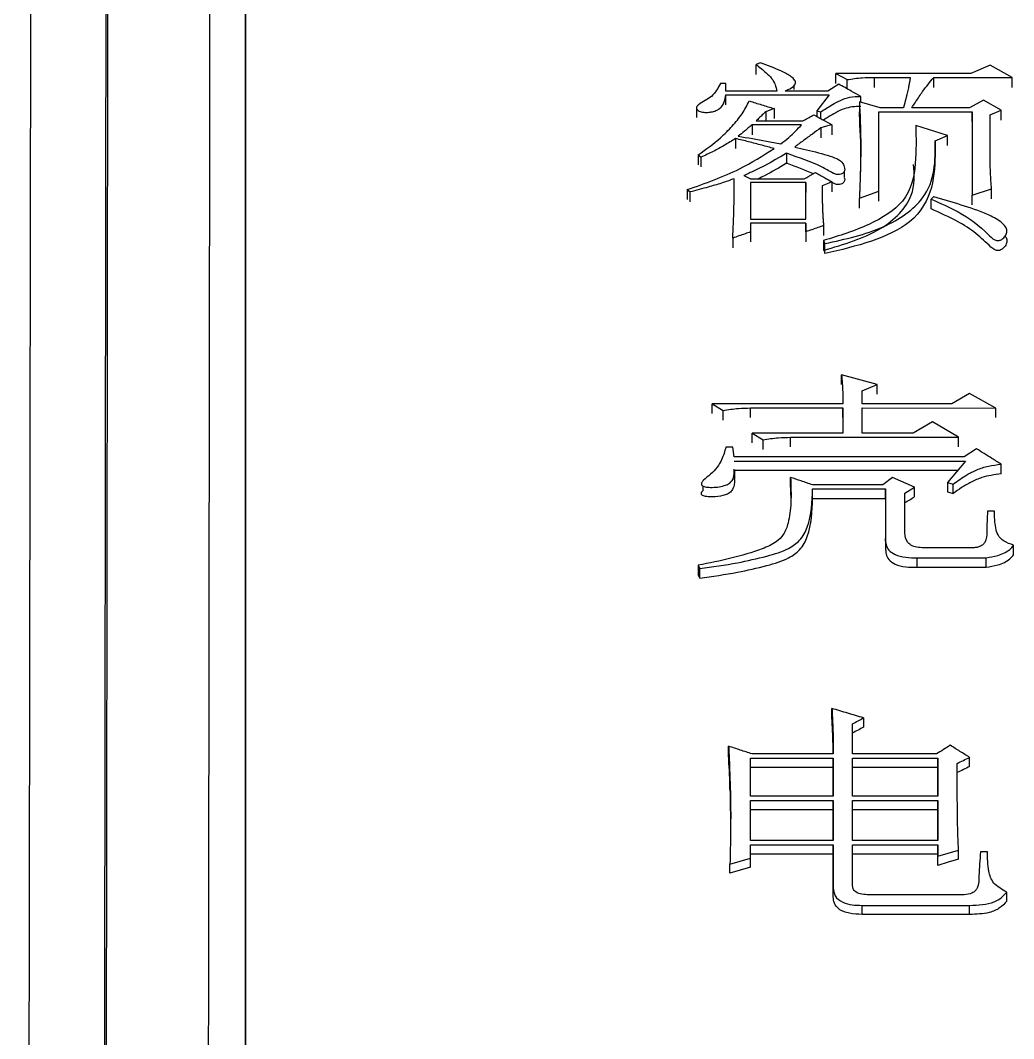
# Model space of a CAD drawing. Header units: millimetres. Extents: x 1890 to 4327, y 775 to 2498.
# Drawn here: x 2441.79 to 2449.59, y 2265.04 to 2273.04 of the extents above; entities that cross this region are included whole.
import ezdxf

# ---------------------------------------------------------------- set-up
doc = ezdxf.new("R2010")
doc.units = ezdxf.units.MM

msp = doc.modelspace()

# ---------------------------------------------------------------- linework, layer by layer
at = {"color": 7, "linetype": 'Continuous', "lineweight": 25}
for p, q in [((2447.6021, 2272.7079), (2447.5696, 2272.696)), ((2447.5696, 2272.6171), (2447.5696, 2272.696)), ((2449.4086, 2272.69), (2449.2571, 2272.6245)), ((2449.5816, 2272.5946), (2449.4086, 2272.69)), ((2448.197, 2272.6245), (2448.2836, 2272.5767)), ((2449.2571, 2272.6245), (2448.197, 2272.6245)), ((2448.197, 2272.5457), (2448.197, 2272.6245)), ((2447.3316, 2272.5468), (2447.2884, 2272.5468)), ((2447.3316, 2272.487), (2447.3316, 2272.5468)), ((2447.8681, 2272.5772), (2447.8681, 2272.5791)), ((2447.8681, 2272.4999), (2447.8681, 2272.5348)), ((2448.2187, 2272.5408), (2448.1321, 2272.487)), ((2448.2836, 2272.5049), (2448.2836, 2272.5767)), ((2448.4999, 2272.5946), (2448.7812, 2272.5946)), ((2448.4999, 2272.5159), (2448.4999, 2272.5946)), ((2448.9651, 2272.5946), (2449.5816, 2272.5946)), ((2449.5816, 2272.5158), (2449.5816, 2272.5946)), ((2447.7319, 2272.487), (2447.3316, 2272.487)), ((2447.3316, 2272.3784), (2447.3316, 2272.457)), ((2448.1321, 2272.487), (2447.7968, 2272.487)), ((2448.1429, 2272.457), (2448.0456, 2272.331)), ((2448.3809, 2272.403), (2448.3809, 2272.324)), ((2448.5432, 2272.355), (2448.3809, 2272.403)), ((2448.3918, 2272.3998), (2448.3918, 2272.445)), ((2449.3545, 2272.415), (2449.2463, 2272.355)), ((2449.4951, 2272.3369), (2449.3545, 2272.415)), ((2447.1006, 2272.3571), (2447.1006, 2272.2782)), ((2447.6453, 2272.3249), (2447.6453, 2272.2527)), ((2447.7103, 2272.349), (2447.7103, 2272.2705)), ((2448.0456, 2272.331), (2448.0456, 2272.2888)), ((2448.0456, 2272.331), (2448.0781, 2272.3249)), ((2448.3863, 2272.1592), (2448.3809, 2272.324)), ((2448.5324, 2272.3249), (2449.2679, 2272.3249)), ((2448.5324, 2271.7002), (2448.5324, 2272.3249)), ((2448.7271, 2272.355), (2448.5432, 2272.355)), ((2449.2463, 2272.355), (2448.792, 2272.355)), ((2449.2679, 2272.3249), (2449.268, 2271.6696)), ((2449.2679, 2272.2465), (2449.2679, 2272.3249)), ((2449.4086, 2272.3008), (2449.4951, 2272.3369)), ((2449.4086, 2271.9318), (2449.4086, 2272.3008)), ((2449.4951, 2272.2585), (2449.4951, 2272.3369)), ((2447.9266, 2272.2225), (2447.5372, 2272.2225)), ((2447.5372, 2272.2225), (2447.5372, 2272.1442)), ((2447.5696, 2272.2527), (2447.9374, 2272.2527)), ((2448.1646, 2272.2225), (2448.1646, 2272.1442)), ((2449.0732, 2272.138), (2448.8244, 2272.2165)), ((2448.078, 2272.1984), (2448.078, 2272.1201)), ((2448.9759, 2272.0956), (2449.0732, 2272.138)), ((2449.0732, 2272.0598), (2449.0732, 2272.138)), ((2447.4074, 2272.1138), (2447.4074, 2272.0356)), ((2448.9759, 2272.0956), (2448.9759, 2272.0175)), ((2447.1153, 2271.9866), (2447.1369, 2271.9683)), ((2447.1369, 2271.8903), (2447.1369, 2271.9683)), ((2448.2628, 2271.8094), (2448.2628, 2271.8573)), ((2447.5264, 2271.7979), (2447.9482, 2271.7979)), ((2447.5264, 2271.7674), (2447.5264, 2271.4794)), ((2447.9591, 2271.7674), (2447.5264, 2271.7674)), ((2447.9591, 2271.4794), (2447.9591, 2271.7674)), ((2447.9591, 2271.7674), (2447.9591, 2271.6896)), ((2448.1646, 2271.7735), (2448.1646, 2271.6957)), ((2447.0287, 2271.7124), (2447.0504, 2271.6941)), ((2447.0287, 2271.7124), (2447.0287, 2271.6343)), ((2447.0504, 2271.6164), (2447.0504, 2271.6941)), ((2447.3965, 2271.7066), (2447.3966, 2271.7197)), ((2447.9591, 2271.4794), (2447.9591, 2271.6892)), ((2448.3809, 2271.6451), (2448.5324, 2271.7002)), ((2448.5324, 2271.6224), (2448.5324, 2271.7002)), ((2449.2679, 2271.5919), (2449.268, 2271.6696)), ((2449.268, 2271.6696), (2449.4194, 2271.7185)), ((2449.4194, 2271.6408), (2449.4194, 2271.7185)), ((2448.3809, 2271.5674), (2448.3809, 2271.6451)), ((2448.9434, 2271.5609), (2448.9434, 2271.6389)), ((2447.5264, 2271.4794), (2447.9591, 2271.4794)), ((2447.9591, 2271.4486), (2447.5264, 2271.4486)), ((2447.5264, 2271.4486), (2447.5264, 2271.3808)), ((2447.9591, 2271.3808), (2447.9591, 2271.4486)), ((2447.9591, 2271.4486), (2447.9591, 2271.3712)), ((2448.0997, 2271.4301), (2448.0997, 2271.3527)), ((2449.5253, 2271.4234), (2449.5253, 2271.4256)), ((2447.3857, 2271.3315), (2447.3857, 2271.2542)), ((2447.5264, 2271.3808), (2447.5264, 2271.3035)), ((2447.9591, 2271.3808), (2447.9591, 2271.3035)), ((2449.5253, 2271.3478), (2449.5253, 2271.3489)), ((2448.1105, 2271.211), (2448.1105, 2271.2882)), ((2448.5216, 2270.1817), (2448.2403, 2270.2578)), ((2448.2403, 2270.1817), (2448.2403, 2270.2578)), ((2448.4026, 2270.1309), (2448.5216, 2270.1817)), ((2448.4026, 2270.029), (2448.4026, 2270.1309)), ((2448.5216, 2270.1057), (2448.5216, 2270.1817)), ((2449.2463, 2270.1118), (2449.1057, 2270.029)), ((2449.4519, 2269.9971), (2449.2463, 2270.1118)), ((2447.2235, 2270.029), (2447.31, 2269.978)), ((2448.2511, 2270.029), (2447.2235, 2270.029)), ((2447.31, 2269.9022), (2447.31, 2269.978)), ((2447.5264, 2269.9972), (2448.2511, 2269.9972)), ((2447.5264, 2269.9213), (2447.5264, 2269.9972)), ((2448.2511, 2269.9972), (2448.2511, 2269.799)), ((2448.2511, 2269.9214), (2448.2511, 2269.9972)), ((2449.1057, 2270.029), (2448.4026, 2270.029)), ((2448.4026, 2269.9972), (2449.4519, 2269.9971)), ((2448.4026, 2269.799), (2448.4026, 2269.9972)), ((2449.4519, 2269.9213), (2449.4519, 2269.9971)), ((2448.9543, 2269.8886), (2448.8028, 2269.799)), ((2449.1598, 2269.7669), (2448.9543, 2269.8886)), ((2447.5372, 2269.799), (2447.6237, 2269.7477)), ((2448.2511, 2269.799), (2447.5372, 2269.799)), ((2447.6237, 2269.6722), (2447.6237, 2269.7477)), ((2447.8401, 2269.6914), (2447.8401, 2269.767)), ((2447.8401, 2269.767), (2449.1598, 2269.7669)), ((2448.8028, 2269.799), (2448.4026, 2269.799)), ((2449.1598, 2269.6914), (2449.1598, 2269.7669)), ((2447.3858, 2269.69), (2447.3317, 2269.69)), ((2447.3966, 2269.6128), (2447.3858, 2269.69)), ((2449.3004, 2269.6771), (2449.2031, 2269.6128)), ((2449.2031, 2269.6128), (2447.3966, 2269.6128)), ((2447.3966, 2269.5806), (2449.2139, 2269.5806)), ((2449.2139, 2269.5806), (2449.0733, 2269.4129)), ((2449.1507, 2269.5053), (2447.3966, 2269.5053)), ((2447.4012, 2269.4376), (2447.4012, 2269.5133)), ((2449.4952, 2269.4795), (2449.4952, 2269.5548)), ((2447.1498, 2269.4233), (2447.1498, 2269.4217)), ((2447.8401, 2269.3765), (2447.8401, 2269.4517)), ((2448.6406, 2269.4517), (2448.5648, 2269.3935)), ((2448.8136, 2269.3741), (2448.6406, 2269.4517)), ((2449.0733, 2269.4129), (2449.1165, 2269.4)), ((2449.0733, 2269.4129), (2449.0733, 2269.3378)), ((2447.1498, 2269.3857), (2447.1498, 2269.3476)), ((2447.8401, 2269.3765), (2447.8415, 2269.2452)), ((2448.0131, 2269.2861), (2448.0131, 2269.3612)), ((2448.0131, 2269.3612), (2448.5865, 2269.3612)), ((2448.5648, 2269.3935), (2448.0132, 2269.3935)), ((2448.0137, 2269.2562), (2448.0137, 2269.3317)), ((2448.5865, 2269.3612), (2448.5865, 2268.9712)), ((2448.5865, 2269.2861), (2448.5865, 2269.3612)), ((2448.7379, 2269.3288), (2448.8136, 2269.3741)), ((2448.8136, 2269.299), (2448.8136, 2269.3741)), ((2449.0733, 2269.3378), (2449.1165, 2269.3249)), ((2449.1165, 2269.3249), (2449.1165, 2269.4)), ((2448.0131, 2269.2861), (2448.5865, 2269.2861)), ((2448.5865, 2269.2861), (2448.5865, 2268.8967)), ((2448.7379, 2269.0169), (2448.7379, 2269.3288)), ((2449.4411, 2269.1861), (2449.387, 2269.1861)), ((2448.5865, 2268.9513), (2448.5865, 2268.9712)), ((2448.5865, 2268.9543), (2448.5865, 2268.8796)), ((2449.268, 2268.8994), (2448.9002, 2268.8994)), ((2449.5925, 2268.8445), (2449.5925, 2268.919)), ((2448.8353, 2268.8209), (2449.3762, 2268.8209)), ((2448.8353, 2268.7465), (2448.8353, 2268.8209)), ((2449.3762, 2268.7465), (2449.3762, 2268.8209)), ((2447.1153, 2268.7619), (2447.1261, 2268.7357)), ((2447.1261, 2268.6615), (2447.1261, 2268.7357)), ((2448.8353, 2268.7465), (2449.3762, 2268.7465)), ((2447.1261, 2268.6615), (2447.1153, 2268.6877)), ((2448.1646, 2267.564), (2448.1646, 2267.6368)), ((2448.3269, 2267.2798), (2448.3269, 2267.5159)), ((2448.4134, 2267.5629), (2448.4134, 2267.4902)), ((2447.3533, 2267.2682), (2447.3533, 2267.3406)), ((2448.1754, 2267.2798), (2447.5372, 2267.2798)), ((2448.9867, 2267.2798), (2448.3269, 2267.2798)), ((2449.2464, 2267.1805), (2449.2464, 2267.2528)), ((2447.5264, 2267.246), (2448.1754, 2267.246)), ((2447.5264, 2266.9475), (2447.5264, 2267.246)), ((2448.1754, 2267.1737), (2447.5264, 2267.1737)), ((2448.1754, 2267.246), (2448.1754, 2266.9475)), ((2448.1754, 2267.1737), (2448.1754, 2267.246)), ((2448.1754, 2266.9475), (2448.1754, 2267.1737)), ((2448.3269, 2267.246), (2448.9976, 2267.246)), ((2448.3269, 2266.9475), (2448.3269, 2267.246)), ((2448.9976, 2267.1737), (2448.3269, 2267.1737)), ((2448.9976, 2267.246), (2448.9976, 2266.9475)), ((2448.9976, 2267.1737), (2448.9976, 2267.246)), ((2448.9976, 2266.9475), (2448.9976, 2267.1737)), ((2447.3651, 2266.9889), (2447.3689, 2266.6711)), ((2448.1754, 2266.9475), (2447.5264, 2266.9475)), ((2448.9976, 2266.9475), (2448.3269, 2266.9475)), ((2447.5264, 2266.9135), (2448.1754, 2266.9135)), ((2447.5264, 2266.5994), (2447.5264, 2266.9135)), ((2448.1754, 2266.9135), (2448.1754, 2266.5994)), ((2448.1754, 2266.8416), (2448.1754, 2266.9135)), ((2448.3269, 2266.9135), (2448.9976, 2266.9135)), ((2448.3269, 2266.5994), (2448.3269, 2266.9135)), ((2448.9976, 2266.9135), (2448.9976, 2266.5994)), ((2448.9976, 2266.8416), (2448.9976, 2266.9135)), ((2448.1754, 2266.8416), (2447.5264, 2266.8416)), ((2448.1754, 2266.5994), (2448.1754, 2266.8416)), ((2448.9976, 2266.8416), (2448.3269, 2266.8416)), ((2448.9976, 2266.5994), (2448.9976, 2266.8416)), ((2448.1754, 2266.5994), (2447.5264, 2266.5994)), ((2447.5264, 2266.5651), (2448.1754, 2266.5651)), ((2447.5264, 2266.4622), (2447.5264, 2266.5651)), ((2448.1754, 2266.5651), (2448.1754, 2266.2282)), ((2448.1754, 2266.4937), (2448.1754, 2266.5651)), ((2448.9976, 2266.5994), (2448.3269, 2266.5994)), ((2448.3269, 2266.5651), (2448.9976, 2266.5651)), ((2448.3269, 2266.2489), (2448.3269, 2266.5651)), ((2448.9976, 2266.5651), (2448.9976, 2266.4759)), ((2448.9976, 2266.4937), (2448.9976, 2266.5651)), ((2448.1754, 2266.4937), (2447.5264, 2266.4937)), ((2447.5264, 2266.3909), (2447.5264, 2266.4622)), ((2448.1754, 2266.1572), (2448.1754, 2266.4937)), ((2448.9976, 2266.4937), (2448.3269, 2266.4937)), ((2448.9976, 2266.4046), (2448.9976, 2266.4937)), ((2448.9976, 2266.4046), (2448.9976, 2266.4759)), ((2449.1598, 2266.4526), (2449.1598, 2266.524)), ((2449.387, 2266.5103), (2449.3329, 2266.5103)), ((2447.3641, 2266.3429), (2447.3641, 2266.4141)), ((2448.1754, 2266.1572), (2448.1754, 2266.2282)), ((2449.2033, 2266.173), (2448.4567, 2266.173)), ((2449.5384, 2266.1228), (2449.5384, 2266.1937)), ((2448.4026, 2266.0193), (2448.4026, 2266.0901)), ((2448.4026, 2266.0901), (2449.2464, 2266.0901)), ((2449.2464, 2266.0193), (2449.2464, 2266.0901)), ((2449.2464, 2266.0193), (2448.4026, 2266.0193))]:
    msp.add_line(p, q, dxfattribs=at)
at = {"color": 7, "linetype": 'Continuous', "lineweight": 25, "flags": 128}
for points in [[(2448.9651, 2272.5159), (2448.9651, 2272.543), (2448.9651, 2272.5688), (2448.9651, 2272.5946)], [(2447.3316, 2272.457), (2447.7373, 2272.457), (2448.1429, 2272.457)], [(2447.7103, 2272.349), (2447.6778, 2272.337), (2447.6453, 2272.3249)], [(2448.1646, 2272.2225), (2448.1213, 2272.2105), (2448.078, 2272.1984)], [(2447.1153, 2271.9866), (2447.1153, 2271.9579), (2447.1153, 2271.933), (2447.1153, 2271.9085)], [(2447.8077, 2271.9987), (2447.8077, 2271.9758), (2447.8077, 2271.9528), (2447.8077, 2271.9202)], [(2447.4723, 2271.8223), (2447.4993, 2271.8101), (2447.5264, 2271.7979)], [(2448.1646, 2271.7735), (2448.1267, 2271.7582), (2448.0889, 2271.743)], [(2448.965, 2271.6573), (2448.9542, 2271.6481), (2448.9434, 2271.6389)], [(2448.0997, 2271.3129), (2448.0997, 2271.2814), (2448.0997, 2271.2584), (2448.0997, 2271.2357)], [(2447.2235, 2269.9532), (2447.2235, 2269.9721), (2447.2235, 2269.9911), (2447.2235, 2270.029)], [(2447.5372, 2269.7234), (2447.5372, 2269.7423), (2447.5372, 2269.7612), (2447.5372, 2269.799)], [(2447.1153, 2268.7619), (2447.1153, 2268.7313), (2447.1153, 2268.7095), (2447.1153, 2268.6877)], [(2447.3641, 2266.4141), (2447.4453, 2266.4382), (2447.5264, 2266.4622)], [(2448.9976, 2266.4759), (2449.0787, 2266.5), (2449.1598, 2266.524)], [(2449.1598, 2266.4526), (2449.0787, 2266.4286), (2448.9976, 2266.4046)], [(2447.5264, 2266.3909), (2447.4453, 2266.3669), (2447.3641, 2266.3429)]]:
    msp.add_lwpolyline(points, dxfattribs=at)
at = {"color": 7, "linetype": 'Continuous', "lineweight": 25}
for points, knots in [([(2443.5579, 2287.5188), (2443.5579, 2287.4148), (2443.558, 2286.894), (2443.558, 2285.5271), (2443.5581, 2283.3673), (2443.5582, 2280.7488), (2443.5582, 2278.2863), (2443.5582, 2274.7785), (2443.5583, 2271.6355), (2443.5583, 2267.3204), (2443.5583, 2262.6334), (2443.5584, 2257.5012), (2443.5584, 2252.0776), (2443.5585, 2247.5189), (2443.5585, 2241.5965), (2443.5586, 2236.6907), (2443.5587, 2230.0117), (2443.5588, 2225.719), (2443.5588, 2222.7178)], [0, 0, 0, 0, 0.020124, 0.100733, 0.181328, 0.221587, 0.302184, 0.342442, 0.423039, 0.463298, 0.543894, 0.624491, 0.664749, 0.745346, 0.785604, 0.8662, 0.906458, 1, 1, 1, 1]), ([(2443.5584, 2256.4288), (2443.5584, 2257.6135), (2443.5584, 2259.867), (2443.5583, 2263.9073), (2443.5583, 2267.6149), (2443.5582, 2271.8496), (2443.5582, 2274.9235), (2443.5582, 2278.3357), (2443.5581, 2281.3131), (2443.5581, 2283.6566), (2443.558, 2285.597), (2443.5579, 2286.3307), (2443.5579, 2286.8275)], [0, 0, 0, 0, 0.072858, 0.13859, 0.270184, 0.335916, 0.467513, 0.533245, 0.664841, 0.796434, 0.862166, 1, 1, 1, 1]), ([(2441.8893, 2286.5708), (2441.8894, 2286.5991), (2441.8897, 2286.6876), (2441.8884, 2285.7012), (2441.8854, 2283.6883), (2441.8808, 2280.6257), (2441.8756, 2277.2374), (2441.8705, 2273.9), (2441.8658, 2270.8303), (2441.8603, 2267.187), (2441.8537, 2262.9162), (2441.8465, 2258.2705), (2441.8388, 2253.3237), (2441.8306, 2248.1533), (2441.8216, 2242.469), (2441.8117, 2236.272), (2441.801, 2229.5882), (2441.7935, 2224.8974), (2441.7896, 2222.5034)], [0, 0, 0, 0, 0.039342, 0.122943, 0.206183, 0.289063, 0.371582, 0.416612, 0.465601, 0.518547, 0.575452, 0.636313, 0.690059, 0.746552, 0.805793, 0.867782, 0.932518, 1, 1, 1, 1]), ([(2442.3946, 2222.3678), (2442.3992, 2225.6671), (2442.4083, 2232.2656), (2442.4212, 2241.6956), (2442.4332, 2250.5762), (2442.4442, 2258.7339), (2442.4539, 2266.0343), (2442.4622, 2272.3521), (2442.4689, 2277.5741), (2442.474, 2281.6306), (2442.4772, 2284.3786), (2442.4786, 2285.8247), (2442.4783, 2285.8015), (2442.4781, 2285.7927)], [0, 0, 0, 0, 0.094309, 0.188619, 0.282928, 0.377238, 0.471547, 0.565857, 0.660166, 0.754475, 0.848785, 0.943094, 1, 1, 1, 1]), ([(2442.4086, 2222.3191), (2442.4119, 2224.7048), (2442.4184, 2229.4114), (2442.4276, 2236.1607), (2442.4363, 2242.5032), (2442.4443, 2248.3984), (2442.4516, 2253.829), (2442.4593, 2259.562), (2442.467, 2265.3306), (2442.4742, 2270.8109), (2442.48, 2275.278), (2442.4845, 2278.8012), (2442.4878, 2281.4631), (2442.49, 2283.366), (2442.4913, 2284.5848), (2442.4919, 2285.3018), (2442.4917, 2285.3326), (2442.4916, 2285.3473)], [0, 0, 0, 0, 0.06854, 0.13522, 0.200041, 0.263001, 0.324101, 0.38334, 0.468684, 0.549845, 0.626823, 0.699617, 0.768227, 0.832652, 0.892892, 0.948946, 1, 1, 1, 1]), ([(2443.2897, 2284.5935), (2443.2898, 2284.6056), (2443.2901, 2284.7178), (2443.2899, 2284.3652), (2443.2894, 2283.7952), (2443.2888, 2283.2485), (2443.2881, 2282.5743), (2443.2871, 2281.7662), (2443.286, 2280.8264), (2443.2847, 2279.7548), (2443.2826, 2278.0453), (2443.2793, 2275.3591), (2443.2741, 2271.2093), (2443.2674, 2265.9929), (2443.26, 2260.3861), (2443.2524, 2254.7088), (2443.245, 2249.2417), (2443.2368, 2243.2289), (2443.2278, 2236.6813), (2443.218, 2229.6384), (2443.2112, 2224.6961), (2443.2077, 2222.182)], [0, 0, 0, 0, 0.008365, 0.077995, 0.107986, 0.138061, 0.168221, 0.198465, 0.228793, 0.259205, 0.289702, 0.358895, 0.433683, 0.514064, 0.600037, 0.66048, 0.723411, 0.788828, 0.856732, 0.927123, 1, 1, 1, 1]), ([(2447.5696, 2272.696), (2447.5961, 2272.6744), (2447.6396, 2272.639), (2447.6942, 2272.5871), (2447.721, 2272.5377), (2447.7283, 2272.5039), (2447.7319, 2272.487)], [0, 0, 0, 0, 0.34464, 0.565757, 0.783533, 1, 1, 1, 1]), ([(2447.7968, 2272.487), (2447.8141, 2272.4945), (2447.8481, 2272.5093), (2447.8827, 2272.5407), (2447.8756, 2272.5752), (2447.8351, 2272.6086), (2447.7463, 2272.656), (2447.6594, 2272.6873), (2447.6021, 2272.7079)], [0, 0, 0, 0, 0.121652, 0.238643, 0.329835, 0.425879, 0.621221, 1, 1, 1, 1]), ([(2447.2884, 2272.5468), (2447.2706, 2272.5105), (2447.2385, 2272.4448), (2447.142, 2272.3997), (2447.1005, 2272.3662), (2447.0998, 2272.3503), (2447.1081, 2272.3382), (2447.1206, 2272.3293), (2447.1439, 2272.3212), (2447.1775, 2272.3177), (2447.2176, 2272.3212), (2447.2534, 2272.3318), (2447.2966, 2272.3554), (2447.322, 2272.4009), (2447.3284, 2272.4383), (2447.3316, 2272.457)], [0, 0, 0, 0, 0.230957, 0.41792, 0.453924, 0.487897, 0.511171, 0.535166, 0.56028, 0.61217, 0.662892, 0.713404, 0.762519, 0.88154, 1, 1, 1, 1]), ([(2448.3917, 2272.445), (2448.3668, 2272.4589), (2448.3255, 2272.4818), (2448.2678, 2272.5137), (2448.235, 2272.5318), (2448.2187, 2272.5408)], [0, 0, 0, 0, 0.432628, 0.716314, 1, 1, 1, 1]), ([(2448.2836, 2272.5767), (2448.3233, 2272.5826), (2448.3945, 2272.5933), (2448.4676, 2272.5942), (2448.4999, 2272.5946)], [0, 0, 0, 0, 0.558835, 1, 1, 1, 1]), ([(2448.7812, 2272.5946), (2448.7808, 2272.5929), (2448.7802, 2272.5894), (2448.7794, 2272.585), (2448.7785, 2272.5806), (2448.7779, 2272.5771), (2448.7772, 2272.5736), (2448.7766, 2272.5701), (2448.7759, 2272.5666), (2448.7751, 2272.5622), (2448.7744, 2272.5587), (2448.7736, 2272.5543), (2448.7727, 2272.5499), (2448.7717, 2272.5446), (2448.7707, 2272.5394), (2448.7696, 2272.5341), (2448.7686, 2272.5288), (2448.7664, 2272.5183), (2448.7617, 2272.4955), (2448.7565, 2272.4727), (2448.7524, 2272.4552), (2448.7507, 2272.4482), (2448.749, 2272.4412), (2448.7468, 2272.4324), (2448.7451, 2272.4254), (2448.7433, 2272.4184), (2448.742, 2272.4131), (2448.7409, 2272.4087), (2448.7398, 2272.4044), (2448.7389, 2272.4009), (2448.738, 2272.3974), (2448.7371, 2272.3939), (2448.7362, 2272.3903), (2448.7351, 2272.386), (2448.7342, 2272.3825), (2448.733, 2272.3781), (2448.7321, 2272.3746), (2448.7312, 2272.3711), (2448.7303, 2272.3676), (2448.7294, 2272.364), (2448.7283, 2272.3596), (2448.7276, 2272.3568), (2448.7271, 2272.355)], [0, 0, 0, 0, 0.021952, 0.043903, 0.054879, 0.07683, 0.087806, 0.098782, 0.120733, 0.131709, 0.15366, 0.164636, 0.186587, 0.208539, 0.23049, 0.252442, 0.274393, 0.296345, 0.384151, 0.559767, 0.581718, 0.603669, 0.647572, 0.669524, 0.713427, 0.735378, 0.75733, 0.779281, 0.790257, 0.812208, 0.823184, 0.83416, 0.856111, 0.867087, 0.889038, 0.900014, 0.921965, 0.932941, 0.943917, 0.965868, 0.976844, 1, 1, 1, 1]), ([(2448.792, 2272.355), (2448.8092, 2272.3814), (2448.8286, 2272.4112), (2448.8574, 2272.4539), (2448.8944, 2272.5084), (2448.9349, 2272.5578), (2448.9651, 2272.5946)], [0, 0, 0, 0, 0.325176, 0.365823, 0.528414, 1, 1, 1, 1]), ([(2447.1153, 2271.9866), (2447.1758, 2272.0296), (2447.2751, 2272.1002), (2447.383, 2272.211), (2447.4634, 2272.307), (2447.4982, 2272.3752), (2447.5155, 2272.4091)], [0, 0, 0, 0, 0.34436, 0.564684, 0.783385, 1, 1, 1, 1]), ([(2447.5155, 2272.4091), (2447.548, 2272.3991), (2447.6129, 2272.379), (2447.6778, 2272.359), (2447.7103, 2272.349)], [0, 0, 0, 0, 0.5, 1, 1, 1, 1]), ([(2448.0781, 2272.3249), (2448.1079, 2272.3435), (2448.1573, 2272.3743), (2448.2293, 2272.4154), (2448.3051, 2272.4417), (2448.3626, 2272.4439), (2448.3917, 2272.445)], [0, 0, 0, 0, 0.3343851, 0.5522025, 0.7732716, 1, 1, 1, 1]), ([(2448.3809, 2272.403), (2448.3835, 2272.3468), (2448.3887, 2272.2343), (2448.3915, 2272.1069), (2448.3914, 2272.0342), (2448.3913, 2272.0164), (2448.3913, 2272.0111), (2448.3912, 2272.0058), (2448.3912, 2272.0005), (2448.3911, 2271.9951), (2448.3911, 2271.988), (2448.391, 2271.9809), (2448.3909, 2271.9738), (2448.3908, 2271.9685), (2448.3907, 2271.9632), (2448.3906, 2271.9578), (2448.3906, 2271.9525), (2448.3905, 2271.9472), (2448.3903, 2271.94), (2448.3902, 2271.9329), (2448.3901, 2271.9258), (2448.39, 2271.9205), (2448.3898, 2271.9151), (2448.3897, 2271.9098), (2448.3896, 2271.9045), (2448.3895, 2271.8991), (2448.3894, 2271.8938), (2448.3892, 2271.8884), (2448.389, 2271.8813), (2448.3889, 2271.8742), (2448.3887, 2271.8671), (2448.3885, 2271.8617), (2448.3884, 2271.8564), (2448.3882, 2271.851), (2448.3881, 2271.8457), (2448.3879, 2271.8403), (2448.3877, 2271.8332), (2448.3875, 2271.8261), (2448.3872, 2271.8189), (2448.3871, 2271.8136), (2448.3869, 2271.8082), (2448.3867, 2271.8029), (2448.3865, 2271.7975), (2448.3864, 2271.7922), (2448.3862, 2271.7868), (2448.386, 2271.7815), (2448.3858, 2271.7743), (2448.3855, 2271.7672), (2448.3853, 2271.76), (2448.3851, 2271.7547), (2448.3849, 2271.7493), (2448.3847, 2271.7439), (2448.3845, 2271.7386), (2448.3843, 2271.7332), (2448.384, 2271.7261), (2448.3838, 2271.7189), (2448.3835, 2271.7118), (2448.3833, 2271.7064), (2448.3831, 2271.701), (2448.3829, 2271.6957), (2448.3827, 2271.6903), (2448.3825, 2271.6849), (2448.3823, 2271.6796), (2448.382, 2271.6724), (2448.3817, 2271.6652), (2448.3814, 2271.6581), (2448.3812, 2271.6519), (2448.381, 2271.6476), (2448.3809, 2271.6451)], [0, 0, 0, 0, 0.22469, 0.449389, 0.505561, 0.512583, 0.519604, 0.526626, 0.533647, 0.540669, 0.547691, 0.561734, 0.568755, 0.575777, 0.582798, 0.58982, 0.596841, 0.603863, 0.610884, 0.624927, 0.631949, 0.638971, 0.645992, 0.653014, 0.660035, 0.667057, 0.674078, 0.6811, 0.688121, 0.702164, 0.709186, 0.716207, 0.723229, 0.730251, 0.737272, 0.744294, 0.751315, 0.765358, 0.77238, 0.779401, 0.786423, 0.793444, 0.800466, 0.807487, 0.814509, 0.821531, 0.828552, 0.842595, 0.849617, 0.856638, 0.86366, 0.870681, 0.877703, 0.884724, 0.891746, 0.905789, 0.912811, 0.919832, 0.926854, 0.933875, 0.940897, 0.947918, 0.95494, 0.961961, 0.976004, 0.983026, 0.990048, 1, 1, 1, 1]), ([(2447.6453, 2272.3249), (2447.6362, 2272.3162), (2447.6191, 2272.2999), (2447.5938, 2272.2758), (2447.5777, 2272.2604), (2447.5696, 2272.2527)], [0, 0, 0, 0, 0.361282, 0.680641, 1, 1, 1, 1]), ([(2447.9374, 2272.2527), (2447.9499, 2272.2596), (2447.9706, 2272.2711), (2447.9994, 2272.2872), (2448.0158, 2272.2963), (2448.024, 2272.3009)], [0, 0, 0, 0, 0.432649, 0.716324, 1, 1, 1, 1]), ([(2448.024, 2272.3009), (2448.0364, 2272.2939), (2448.0614, 2272.28), (2448.1083, 2272.2539), (2448.1427, 2272.2347), (2448.1646, 2272.2225)], [0, 0, 0, 0, 0.266242, 0.532485, 1, 1, 1, 1]), ([(2448.0781, 2272.2708), (2448.0781, 2272.2716), (2448.0781, 2272.281), (2448.0781, 2272.2991), (2448.0781, 2272.3163), (2448.0781, 2272.3249)], [0, 0, 0, 0, 0.046124, 0.523062, 1, 1, 1, 1]), ([(2448.3917, 2272.366), (2448.3694, 2272.3652), (2448.3249, 2272.3637), (2448.2556, 2272.3483), (2448.1959, 2272.3172), (2448.1427, 2272.2867), (2448.1112, 2272.2668), (2448.099, 2272.2591)], [0, 0, 0, 0, 0.190302, 0.378151, 0.615576, 0.850553, 1, 1, 1, 1]), ([(2447.5372, 2272.2225), (2447.5274, 2272.2139), (2447.5077, 2272.1967), (2447.4721, 2272.1663), (2447.4453, 2272.145), (2447.429, 2272.132)], [0, 0, 0, 0, 0.280921, 0.561854, 1, 1, 1, 1]), ([(2447.7643, 2272.0714), (2447.7852, 2272.0883), (2447.8254, 2272.1207), (2447.8793, 2272.1713), (2447.9108, 2272.2054), (2447.9266, 2272.2225)], [0, 0, 0, 0, 0.349925, 0.674457, 1, 1, 1, 1]), ([(2448.8244, 2272.2165), (2448.826, 2272.1177), (2448.8292, 2271.9202), (2448.7772, 2271.6263), (2448.4619, 2271.4247), (2448.222, 2271.3507), (2448.0997, 2271.3129)], [0, 0, 0, 0, 0.273656, 0.546764, 0.768873, 1, 1, 1, 1]), ([(2447.429, 2272.132), (2447.5031, 2272.12), (2447.6158, 2272.1018), (2447.7264, 2272.0792), (2447.7643, 2272.0714)], [0, 0, 0, 0, 0.65698, 1, 1, 1, 1]), ([(2448.078, 2272.1984), (2448.0558, 2272.182), (2448.0104, 2272.1487), (2447.9419, 2272.0983), (2447.8956, 2272.0642), (2447.8725, 2272.0472)], [0, 0, 0, 0, 0.32488, 0.66244, 1, 1, 1, 1]), ([(2448.387, 2272.1613), (2448.3882, 2272.11), (2448.39, 2272.0351), (2448.3894, 2271.9233), (2448.3884, 2271.867), (2448.3875, 2271.8276), (2448.3872, 2271.8187), (2448.3871, 2271.8146)], [0, 0, 0, 0, 0.473463, 0.690195, 0.834332, 0.924078, 1, 1, 1, 1]), ([(2447.4074, 2272.1138), (2447.3788, 2272.0961), (2447.3223, 2272.0612), (2447.2338, 2272.0111), (2447.1693, 2271.9826), (2447.1369, 2271.9683)], [0, 0, 0, 0, 0.3384511, 0.6681197, 1, 1, 1, 1]), ([(2447.7102, 2272.0351), (2447.6781, 2272.0439), (2447.612, 2272.0619), (2447.5111, 2272.0883), (2447.4419, 2272.1053), (2447.4074, 2272.1138)], [0, 0, 0, 0, 0.320379, 0.660141, 1, 1, 1, 1]), ([(2448.1105, 2271.2882), (2448.2698, 2271.3238), (2448.5803, 2271.393), (2448.9802, 2271.6811), (2448.9775, 2271.9395), (2448.9759, 2272.0956)], [0, 0, 0, 0, 0.294377, 0.573566, 1, 1, 1, 1]), ([(2447.0287, 2271.7124), (2447.1705, 2271.7625), (2447.4217, 2271.8512), (2447.6227, 2271.9793), (2447.7102, 2272.0351)], [0, 0, 0, 0, 0.56421, 1, 1, 1, 1]), ([(2447.8077, 2271.9987), (2447.7514, 2271.9651), (2447.6705, 2271.9167), (2447.5552, 2271.8602), (2447.4999, 2271.8349), (2447.4723, 2271.8223)], [0, 0, 0, 0, 0.53234, 0.766047, 1, 1, 1, 1]), ([(2447.8725, 2272.0472), (2447.9039, 2272.04), (2447.998, 2272.0184), (2448.1161, 2271.9889), (2448.211, 2271.955), (2448.2497, 2271.9249), (2448.2609, 2271.8966), (2448.2666, 2271.872), (2448.2639, 2271.8553), (2448.2553, 2271.8439), (2448.2423, 2271.8359), (2448.2261, 2271.8312), (2448.2092, 2271.8304), (2448.1904, 2271.834), (2448.1488, 2271.8555), (2448.0371, 2271.9205), (2447.9031, 2271.9629), (2447.8105, 2271.9977), (2447.8077, 2271.9987)], [0, 0, 0, 0, 0.09118, 0.273688, 0.348082, 0.385671, 0.439079, 0.473308, 0.494951, 0.511315, 0.527714, 0.54364, 0.558961, 0.57304, 0.596062, 0.704689, 0.991099, 1, 1, 1, 1]), ([(2448.9759, 2272.017), (2448.9742, 2271.9215), (2448.9707, 2271.7301), (2448.8263, 2271.456), (2448.478, 2271.2958), (2448.2343, 2271.2393), (2448.1105, 2271.2107)], [0, 0, 0, 0, 0.271412, 0.543735, 0.768302, 1, 1, 1, 1]), ([(2447.8077, 2271.9202), (2447.7518, 2271.8863), (2447.681, 2271.8434), (2447.6028, 2271.8058), (2447.5864, 2271.7979)], [0, 0, 0, 0, 0.790335, 1, 1, 1, 1]), ([(2448.0191, 2271.8378), (2447.9518, 2271.8646), (2447.8818, 2271.8926), (2447.8105, 2271.9192), (2447.8077, 2271.9203)], [0, 0, 0, 0, 0.960262, 1, 1, 1, 1]), ([(2448.0997, 2271.2353), (2448.2581, 2271.2825), (2448.5654, 2271.374), (2448.8232, 2271.6456), (2448.8117, 2271.8289), (2448.8065, 2271.9107)], [0, 0, 0, 0, 0.37073, 0.719298, 1, 1, 1, 1]), ([(2449.4194, 2271.7185), (2449.4175, 2271.7397), (2449.4138, 2271.782), (2449.4099, 2271.8532), (2449.409, 2271.9031), (2449.4086, 2271.9318)], [0, 0, 0, 0, 0.29749, 0.594994, 1, 1, 1, 1]), ([(2447.9482, 2271.7979), (2447.9607, 2271.8049), (2447.9814, 2271.8166), (2448.0102, 2271.8328), (2448.0266, 2271.8421), (2448.0348, 2271.8467)], [0, 0, 0, 0, 0.432649, 0.716324, 1, 1, 1, 1]), ([(2448.0348, 2271.8467), (2448.0473, 2271.8396), (2448.0722, 2271.8256), (2448.1155, 2271.8012), (2448.1463, 2271.7838), (2448.1646, 2271.7735)], [0, 0, 0, 0, 0.288429, 0.576858, 1, 1, 1, 1]), ([(2447.3966, 2271.7979), (2447.3636, 2271.7861), (2447.2976, 2271.7625), (2447.1815, 2271.7285), (2447.0984, 2271.7067), (2447.0504, 2271.6941)], [0, 0, 0, 0, 0.296607, 0.593255, 1, 1, 1, 1]), ([(2447.3857, 2271.3315), (2447.3861, 2271.3383), (2447.3868, 2271.3519), (2447.3876, 2271.3689), (2447.3883, 2271.3825), (2447.3888, 2271.3927), (2447.3892, 2271.4013), (2447.3896, 2271.4098), (2447.3901, 2271.4217), (2447.3909, 2271.4387), (2447.3916, 2271.4556), (2447.3923, 2271.4726), (2447.3928, 2271.4862), (2447.3934, 2271.5032), (2447.3939, 2271.5168), (2447.3944, 2271.5337), (2447.3948, 2271.5473), (2447.3951, 2271.5608), (2447.3954, 2271.5744), (2447.3956, 2271.5879), (2447.3959, 2271.6049), (2447.3961, 2271.6167), (2447.3962, 2271.6286), (2447.3963, 2271.6353), (2447.3963, 2271.6438), (2447.3964, 2271.6505), (2447.3964, 2271.6573), (2447.3965, 2271.6641), (2447.3965, 2271.6708), (2447.3966, 2271.6793), (2447.3966, 2271.686), (2447.3966, 2271.6945), (2447.3966, 2271.7012), (2447.3966, 2271.7097), (2447.3967, 2271.7164), (2447.3967, 2271.7232), (2447.3967, 2271.7299), (2447.3967, 2271.7367), (2447.3966, 2271.7451), (2447.3966, 2271.7518), (2447.3966, 2271.7603), (2447.3966, 2271.7662), (2447.3966, 2271.7712), (2447.3966, 2271.7746), (2447.3966, 2271.778), (2447.3966, 2271.7822), (2447.3966, 2271.7856), (2447.3966, 2271.7896), (2447.3966, 2271.7934), (2447.3966, 2271.7964), (2447.3966, 2271.7979)], [0, 0, 0, 0, 0.043584, 0.087168, 0.10896, 0.130753, 0.152545, 0.163441, 0.185233, 0.228817, 0.272401, 0.294193, 0.337777, 0.35957, 0.403154, 0.424946, 0.46853, 0.490322, 0.512114, 0.555698, 0.577491, 0.621075, 0.631971, 0.653763, 0.664659, 0.686451, 0.697347, 0.708243, 0.730035, 0.740931, 0.762723, 0.773619, 0.795412, 0.806308, 0.8281, 0.838996, 0.849892, 0.871684, 0.88258, 0.904372, 0.915268, 0.93706, 0.942508, 0.947956, 0.958852, 0.9643, 0.975196, 0.980644, 0.990322, 1, 1, 1, 1]), ([(2448.0889, 2271.743), (2448.0888, 2271.7084), (2448.0887, 2271.6716), (2448.0892, 2271.6326), (2448.0893, 2271.6261), (2448.0894, 2271.6196), (2448.0895, 2271.6131), (2448.0896, 2271.6077), (2448.0897, 2271.6023), (2448.0898, 2271.5979), (2448.0899, 2271.5925), (2448.09, 2271.5871), (2448.0903, 2271.5784), (2448.0906, 2271.5697), (2448.0909, 2271.5611), (2448.0911, 2271.5545), (2448.0914, 2271.548), (2448.0918, 2271.5393), (2448.0921, 2271.5317), (2448.0926, 2271.5241), (2448.0928, 2271.5198), (2448.0931, 2271.5144), (2448.0934, 2271.5089), (2448.094, 2271.5003), (2448.0946, 2271.4916), (2448.0954, 2271.4807), (2448.0961, 2271.472), (2448.097, 2271.4612), (2448.0977, 2271.4525), (2448.0987, 2271.4414), (2448.0993, 2271.4347), (2448.0997, 2271.4301)], [0, 0, 0, 0, 0.332695, 0.353489, 0.374282, 0.395075, 0.415869, 0.436662, 0.447059, 0.467852, 0.478249, 0.499042, 0.519836, 0.561422, 0.582216, 0.603009, 0.623803, 0.644596, 0.686183, 0.69658, 0.717373, 0.72777, 0.748563, 0.769356, 0.810943, 0.831737, 0.873323, 0.894117, 0.935704, 0.956497, 1, 1, 1, 1]), ([(2448.2622, 2271.8089), (2448.2638, 2271.8029), (2448.2666, 2271.7919), (2448.2638, 2271.777), (2448.2554, 2271.7656), (2448.2423, 2271.7577), (2448.2262, 2271.753), (2448.2092, 2271.7522), (2448.1904, 2271.7558), (2448.1768, 2271.7628), (2448.1675, 2271.7678), (2448.1646, 2271.7693)], [0, 0, 0, 0, 0.167841, 0.302239, 0.404481, 0.506937, 0.606485, 0.702394, 0.790586, 0.934492, 1, 1, 1, 1]), ([(2448.9434, 2271.6389), (2449.0167, 2271.6065), (2449.1892, 2271.5302), (2449.3446, 2271.4144), (2449.4237, 2271.3261), (2449.4564, 2271.3132), (2449.4678, 2271.3114), (2449.4793, 2271.3125), (2449.4935, 2271.3175), (2449.5135, 2271.3311), (2449.5329, 2271.3551), (2449.5437, 2271.3873), (2449.5301, 2271.4246), (2449.4805, 2271.4714), (2449.3634, 2271.5324), (2449.1807, 2271.5927), (2449.0371, 2271.6357), (2448.965, 2271.6572)], [0, 0, 0, 0, 0.163724, 0.385241, 0.440262, 0.448909, 0.455116, 0.461357, 0.469621, 0.484499, 0.514444, 0.547094, 0.577932, 0.622921, 0.7083, 0.85364, 1, 1, 1, 1]), ([(2449.5246, 2271.3472), (2449.5259, 2271.3458), (2449.5353, 2271.3361), (2449.542, 2271.3146), (2449.5363, 2271.2828), (2449.5174, 2271.2567), (2449.4954, 2271.2408), (2449.4804, 2271.2352), (2449.4691, 2271.2337), (2449.4566, 2271.2355), (2449.436, 2271.2435), (2449.3811, 2271.2889), (2449.3016, 2271.371), (2449.1423, 2271.473), (2449.0146, 2271.5294), (2448.9434, 2271.5609)], [0, 0, 0, 0, 0.0081439, 0.0563346, 0.1046803, 0.1662939, 0.1954869, 0.2077623, 0.2201697, 0.2307685, 0.2471045, 0.2947124, 0.5105369, 0.7270456, 1, 1, 1, 1]), ([(2448.0997, 2271.4301), (2448.085, 2271.425), (2448.0542, 2271.4142), (2448.0073, 2271.3977), (2447.9751, 2271.3865), (2447.9591, 2271.3808)], [0, 0, 0, 0, 0.3137275, 0.6568637, 1, 1, 1, 1]), ([(2447.5264, 2271.3808), (2447.5117, 2271.3757), (2447.4809, 2271.3649), (2447.434, 2271.3484), (2447.4018, 2271.3371), (2447.3857, 2271.3315)], [0, 0, 0, 0, 0.313727, 0.656864, 1, 1, 1, 1]), ([(2448.0997, 2271.3129), (2448.1015, 2271.3088), (2448.1051, 2271.3006), (2448.1087, 2271.2923), (2448.1105, 2271.2882)], [0, 0, 0, 0, 0.4999878, 1, 1, 1, 1]), ([(2448.2403, 2270.2578), (2448.2425, 2270.2353), (2448.2467, 2270.1903), (2448.2502, 2270.114), (2448.2508, 2270.0602), (2448.2511, 2270.029)], [0, 0, 0, 0, 0.296184, 0.592391, 1, 1, 1, 1]), ([(2447.31, 2269.978), (2447.3498, 2269.9844), (2447.4209, 2269.9957), (2447.4941, 2269.9967), (2447.5264, 2269.9972)], [0, 0, 0, 0, 0.558835, 1, 1, 1, 1]), ([(2447.6237, 2269.7477), (2447.6635, 2269.7541), (2447.7346, 2269.7655), (2447.8078, 2269.7665), (2447.8401, 2269.767)], [0, 0, 0, 0, 0.558835, 1, 1, 1, 1]), ([(2447.3317, 2269.69), (2447.3226, 2269.6567), (2447.3022, 2269.5817), (2447.2381, 2269.4918), (2447.1642, 2269.4417), (2447.1434, 2269.4151), (2447.1388, 2269.4031), (2447.1391, 2269.3952), (2447.1442, 2269.3886), (2447.1543, 2269.3826), (2447.1768, 2269.3759), (2447.234, 2269.3714), (2447.2988, 2269.3788), (2447.3541, 2269.3997), (2447.3807, 2269.4225), (2447.3981, 2269.4613), (2447.3964, 2269.4925), (2447.3952, 2269.513)], [0, 0, 0, 0, 0.170188, 0.383877, 0.484872, 0.518136, 0.532323, 0.54667, 0.556258, 0.568733, 0.591032, 0.636489, 0.757265, 0.800785, 0.844304, 0.897642, 1, 1, 1, 1]), ([(2449.4951, 2269.5548), (2449.4708, 2269.5701), (2449.4262, 2269.5982), (2449.3613, 2269.6389), (2449.3207, 2269.6644), (2449.3004, 2269.6771)], [0, 0, 0, 0, 0.375031, 0.687515, 1, 1, 1, 1]), ([(2449.1165, 2269.4), (2449.151, 2269.4246), (2449.2082, 2269.4655), (2449.3022, 2269.5126), (2449.3931, 2269.5445), (2449.461, 2269.5514), (2449.4951, 2269.5548)], [0, 0, 0, 0, 0.333231, 0.552095, 0.774458, 1, 1, 1, 1]), ([(2447.8401, 2269.4517), (2447.8427, 2269.3848), (2447.8474, 2269.2652), (2447.8306, 2269.1145), (2447.7937, 2269.0095), (2447.7255, 2268.9362), (2447.5038, 2268.84), (2447.2877, 2268.7966), (2447.1153, 2268.7619)], [0, 0, 0, 0, 0.2081878, 0.3720191, 0.4668119, 0.5383008, 0.6316627, 1, 1, 1, 1]), ([(2447.3982, 2269.4376), (2447.3989, 2269.428), (2447.4004, 2269.4056), (2447.3927, 2269.3735), (2447.3769, 2269.3422), (2447.347, 2269.3205), (2447.2951, 2269.3051), (2447.2401, 2269.2983), (2447.19, 2269.2991), (2447.1643, 2269.3042), (2447.1506, 2269.3094), (2447.1425, 2269.3151), (2447.1388, 2269.3215), (2447.1394, 2269.3309), (2447.1431, 2269.3401), (2447.1491, 2269.3456), (2447.1509, 2269.3472)], [0, 0, 0, 0, 0.095266, 0.223884, 0.321828, 0.420683, 0.505255, 0.691393, 0.784602, 0.831831, 0.866417, 0.887089, 0.907953, 0.933031, 0.980131, 1, 1, 1, 1]), ([(2448.0132, 2269.3935), (2447.9982, 2269.3986), (2447.9682, 2269.4086), (2447.9105, 2269.428), (2447.8678, 2269.4424), (2447.8401, 2269.4517)], [0, 0, 0, 0, 0.2600044, 0.5200088, 1, 1, 1, 1]), ([(2449.4951, 2269.4795), (2449.4428, 2269.4726), (2449.3572, 2269.4613), (2449.2579, 2269.4159), (2449.1825, 2269.3733), (2449.1384, 2269.341), (2449.1165, 2269.3249)], [0, 0, 0, 0, 0.3464836, 0.5669547, 0.7845718, 1, 1, 1, 1]), ([(2447.1261, 2268.7357), (2447.2261, 2268.7495), (2447.4055, 2268.7742), (2447.6388, 2268.8281), (2447.8136, 2268.8796), (2447.9264, 2268.9618), (2448.0064, 2269.1227), (2448.0103, 2269.2604), (2448.0131, 2269.3612)], [0, 0, 0, 0, 0.205, 0.367779, 0.497733, 0.583522, 0.695132, 1, 1, 1, 1]), ([(2447.1261, 2268.6615), (2447.2261, 2268.6752), (2447.4055, 2268.6999), (2447.6388, 2268.7537), (2447.8136, 2268.8052), (2447.9264, 2268.8873), (2448.0064, 2269.048), (2448.0103, 2269.1855), (2448.0131, 2269.2861)], [0, 0, 0, 0, 0.205133, 0.367965, 0.498041, 0.58382, 0.695352, 1, 1, 1, 1]), ([(2448.7379, 2269.2538), (2448.7505, 2269.2613), (2448.7758, 2269.2764), (2448.801, 2269.2915), (2448.8136, 2269.299)], [0, 0, 0, 0, 0.499999, 1, 1, 1, 1]), ([(2449.387, 2269.1861), (2449.3847, 2269.1329), (2449.3813, 2269.0521), (2449.3812, 2268.9604), (2449.3513, 2268.9222), (2449.3272, 2268.9077), (2449.2978, 2268.9004), (2449.278, 2268.8997), (2449.268, 2268.8994)], [0, 0, 0, 0, 0.492006, 0.747357, 0.812482, 0.879737, 0.939347, 1, 1, 1, 1]), ([(2449.5925, 2268.919), (2449.5658, 2268.9286), (2449.5136, 2268.9473), (2449.465, 2268.9983), (2449.4454, 2269.0797), (2449.4428, 2269.1422), (2449.4411, 2269.1861)], [0, 0, 0, 0, 0.195659, 0.382955, 0.567145, 1, 1, 1, 1]), ([(2448.9002, 2268.8994), (2448.8818, 2268.8993), (2448.8455, 2268.899), (2448.7941, 2268.9126), (2448.7438, 2268.9515), (2448.7403, 2268.9901), (2448.7379, 2269.0169)], [0, 0, 0, 0, 0.19814, 0.3923, 0.578456, 1, 1, 1, 1]), ([(2448.5865, 2268.9712), (2448.5865, 2268.9558), (2448.5864, 2268.9247), (2448.6084, 2268.8786), (2448.6632, 2268.8397), (2448.7453, 2268.8212), (2448.8051, 2268.821), (2448.8353, 2268.8209)], [0, 0, 0, 0, 0.177785, 0.356958, 0.541697, 0.768829, 1, 1, 1, 1]), ([(2448.5878, 2268.8798), (2448.5879, 2268.87), (2448.5883, 2268.8446), (2448.6087, 2268.8042), (2448.6631, 2268.7653), (2448.7454, 2268.7468), (2448.8051, 2268.7466), (2448.8353, 2268.7465)], [0, 0, 0, 0, 0.120477, 0.312003, 0.509571, 0.752605, 1, 1, 1, 1]), ([(2449.3762, 2268.8209), (2449.4072, 2268.8257), (2449.4579, 2268.8337), (2449.5204, 2268.8577), (2449.5647, 2268.8847), (2449.5833, 2268.9077), (2449.5925, 2268.919)], [0, 0, 0, 0, 0.349141, 0.571236, 0.788179, 1, 1, 1, 1]), ([(2449.3762, 2268.7465), (2449.4072, 2268.7514), (2449.4579, 2268.7593), (2449.5204, 2268.7833), (2449.5647, 2268.8103), (2449.5833, 2268.8332), (2449.5925, 2268.8445)], [0, 0, 0, 0, 0.349259, 0.57138, 0.788286, 1, 1, 1, 1]), ([(2448.1646, 2267.6368), (2448.1674, 2267.5881), (2448.1722, 2267.5045), (2448.1747, 2267.3854), (2448.1752, 2267.315), (2448.1754, 2267.2798)], [0, 0, 0, 0, 0.41049, 0.705225, 1, 1, 1, 1]), ([(2448.4134, 2267.5629), (2448.372, 2267.5752), (2448.289, 2267.5999), (2448.2061, 2267.6245), (2448.1646, 2267.6368)], [0, 0, 0, 0, 0.499999, 1, 1, 1, 1]), ([(2448.1746, 2267.2798), (2448.1744, 2267.3047), (2448.1739, 2267.3646), (2448.1706, 2267.4594), (2448.1666, 2267.5291), (2448.1646, 2267.564)], [0, 0, 0, 0, 0.2615261, 0.6307224, 1, 1, 1, 1]), ([(2448.3269, 2267.5159), (2448.3413, 2267.5237), (2448.3701, 2267.5394), (2448.399, 2267.5551), (2448.4134, 2267.5629)], [0, 0, 0, 0, 0.500001, 1, 1, 1, 1]), ([(2448.4134, 2267.4902), (2448.399, 2267.4824), (2448.3701, 2267.4667), (2448.3413, 2267.451), (2448.3269, 2267.4432)], [0, 0, 0, 0, 0.499999, 1, 1, 1, 1]), ([(2447.3533, 2267.3406), (2447.3556, 2267.2923), (2447.3623, 2267.1475), (2447.3704, 2266.9207), (2447.3694, 2266.6601), (2447.3659, 2266.4961), (2447.3641, 2266.4141)], [0, 0, 0, 0, 0.1577054, 0.473128, 0.7365335, 1, 1, 1, 1]), ([(2447.5372, 2267.2798), (2447.5066, 2267.29), (2447.4453, 2267.3102), (2447.384, 2267.3305), (2447.3533, 2267.3406)], [0, 0, 0, 0, 0.5, 1, 1, 1, 1]), ([(2449.0949, 2267.3474), (2449.0769, 2267.3361), (2449.0408, 2267.3136), (2449.0048, 2267.2911), (2448.9867, 2267.2798)], [0, 0, 0, 0, 0.499999, 1, 1, 1, 1]), ([(2449.2464, 2267.2528), (2449.2211, 2267.2685), (2449.1706, 2267.3001), (2449.1201, 2267.3316), (2449.0949, 2267.3474)], [0, 0, 0, 0, 0.499999, 1, 1, 1, 1]), ([(2447.3647, 2266.9868), (2447.3644, 2267), (2447.3623, 2267.0942), (2447.3575, 2267.1878), (2447.3533, 2267.2682)], [0, 0, 0, 0, 0.139908, 1, 1, 1, 1]), ([(2449.149, 2267.2054), (2449.1652, 2267.2133), (2449.1977, 2267.2291), (2449.2301, 2267.2449), (2449.2464, 2267.2528)], [0, 0, 0, 0, 0.5, 1, 1, 1, 1]), ([(2449.1598, 2266.524), (2449.1578, 2266.5637), (2449.1556, 2266.6085), (2449.1536, 2266.673), (2449.1523, 2266.7374), (2449.1507, 2266.8166), (2449.1503, 2266.8957), (2449.1499, 2266.9451), (2449.1497, 2266.9796), (2449.1496, 2266.9993), (2449.1496, 2267.0117), (2449.1495, 2267.0215), (2449.1495, 2267.0314), (2449.1494, 2267.0412), (2449.1494, 2267.0535), (2449.1493, 2267.0634), (2449.1493, 2267.0757), (2449.1493, 2267.0855), (2449.1492, 2267.0979), (2449.1492, 2267.1077), (2449.1492, 2267.1175), (2449.1492, 2267.1274), (2449.1491, 2267.1372), (2449.1491, 2267.1495), (2449.1491, 2267.1581), (2449.1491, 2267.1667), (2449.1491, 2267.1716), (2449.1491, 2267.1777), (2449.149, 2267.1827), (2449.149, 2267.1876), (2449.149, 2267.1924), (2449.149, 2267.1983), (2449.149, 2267.203), (2449.149, 2267.2054)], [0, 0, 0, 0, 0.174064, 0.195822, 0.282854, 0.456917, 0.543949, 0.63098, 0.674496, 0.696254, 0.718011, 0.72889, 0.739769, 0.761527, 0.772406, 0.794164, 0.805043, 0.826801, 0.83768, 0.859437, 0.870316, 0.881195, 0.902953, 0.913832, 0.93559, 0.941029, 0.951908, 0.957348, 0.968227, 0.973666, 0.979105, 0.989553, 1, 1, 1, 1]), ([(2449.2464, 2267.1805), (2449.2301, 2267.1726), (2449.1977, 2267.1568), (2449.1652, 2267.141), (2449.149, 2267.1332)], [0, 0, 0, 0, 0.499998, 1, 1, 1, 1]), ([(2449.3329, 2266.5103), (2449.327, 2266.4485), (2449.318, 2266.3546), (2449.321, 2266.2489), (2449.2924, 2266.2033), (2449.2589, 2266.1801), (2449.225, 2266.1758), (2449.2033, 2266.173)], [0, 0, 0, 0, 0.493108, 0.749094, 0.814101, 0.880835, 1, 1, 1, 1]), ([(2449.5384, 2266.1937), (2449.5003, 2266.2156), (2449.4255, 2266.2586), (2449.3885, 2266.3778), (2449.3876, 2266.46), (2449.387, 2266.5103)], [0, 0, 0, 0, 0.287877, 0.565058, 1, 1, 1, 1]), ([(2448.1754, 2266.2282), (2448.1775, 2266.2065), (2448.1816, 2266.1624), (2448.2432, 2266.1118), (2448.324, 2266.0924), (2448.3763, 2266.0909), (2448.4026, 2266.0901)], [0, 0, 0, 0, 0.266734, 0.54095, 0.768753, 1, 1, 1, 1]), ([(2448.4567, 2266.173), (2448.4379, 2266.1736), (2448.4009, 2266.1749), (2448.353, 2266.1913), (2448.3291, 2266.2202), (2448.3276, 2266.2394), (2448.3269, 2266.2489)], [0, 0, 0, 0, 0.293264, 0.577264, 0.790624, 1, 1, 1, 1]), ([(2448.4026, 2266.0193), (2448.3691, 2266.0204), (2448.3032, 2266.0225), (2448.2192, 2266.0542), (2448.1793, 2266.1063), (2448.1767, 2266.1404), (2448.1754, 2266.1572)], [0, 0, 0, 0, 0.2937097, 0.577274, 0.7903653, 1, 1, 1, 1]), ([(2449.2464, 2266.0901), (2449.3145, 2266.0924), (2449.4086, 2266.0957), (2449.4996, 2266.1494), (2449.5256, 2266.1791), (2449.5384, 2266.1937)], [0, 0, 0, 0, 0.57016, 0.787713, 1, 1, 1, 1]), ([(2449.5384, 2266.1228), (2449.5217, 2266.1041), (2449.4875, 2266.0662), (2449.3846, 2266.0224), (2449.2992, 2266.0205), (2449.2464, 2266.0193)], [0, 0, 0, 0, 0.269783, 0.548444, 1, 1, 1, 1])]:
    msp.add_open_spline(points, degree=3, knots=knots, dxfattribs=at)

doc.saveas('drawing.dxf')
